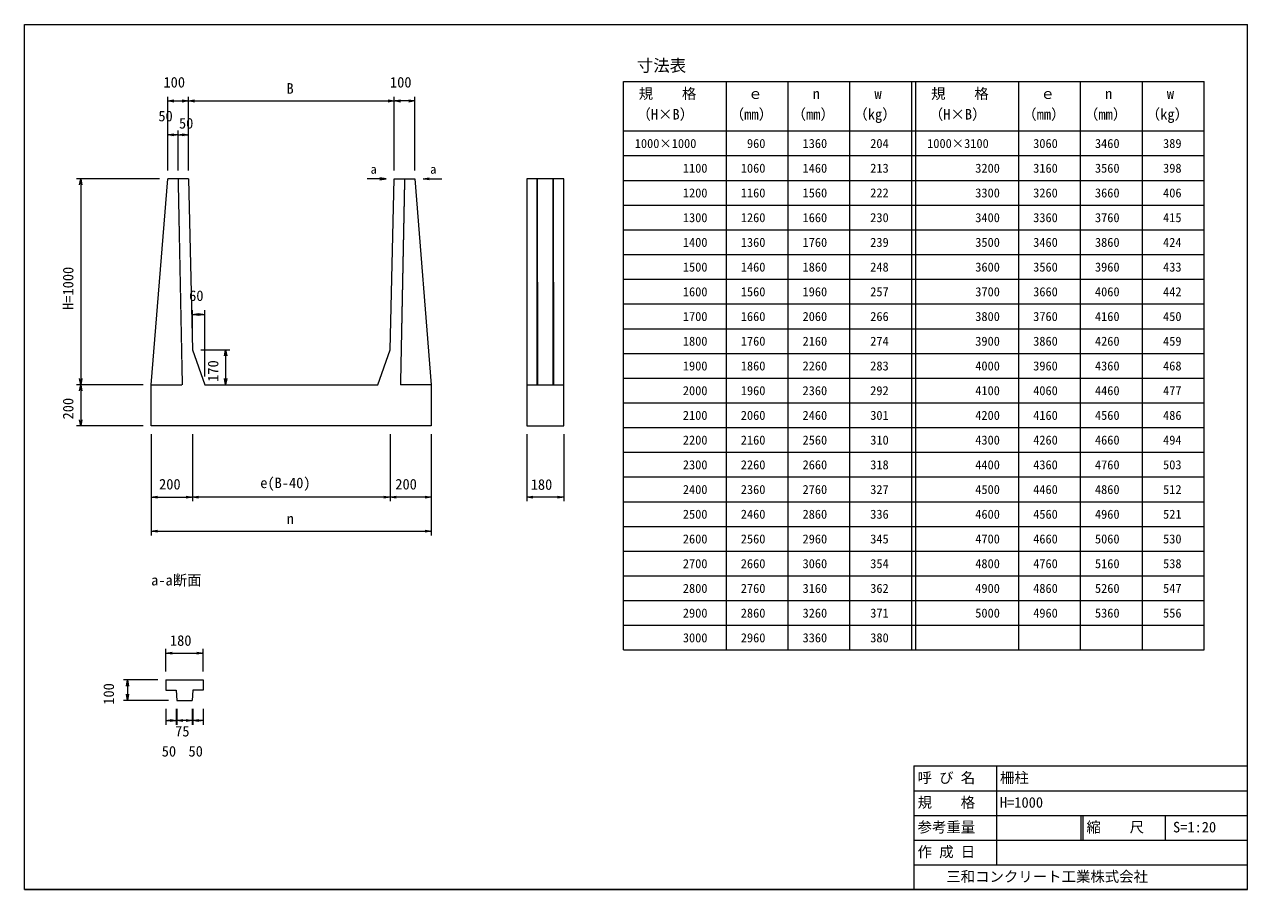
# Model space of a CAD drawing. Units: millimetres, scale not verified. Extents: x 1970 to 31670, y 1380 to 22380.
import ezdxf
from ezdxf.enums import TextEntityAlignment as Align

# ---------------------------------------------------------------- set-up
doc = ezdxf.new("R2010")
doc.units = ezdxf.units.MM
doc.header["$LTSCALE"] = 40
doc.linetypes.add('USER1', pattern=[0.375, 0.25, -0.125])
for name, color, linetype, lineweight in [('D-MTR-FRAM（材料表図枠）', 2, 'Continuous', 18), ('D-STR-DIM（寸法）', 7, 'Continuous', 18), ('D-STR-STRn（構造物）', 7, 'Continuous', 18), ('D-STR（構造物外形線）', 1, 'Continuous', 18), ('D-TTL(外枠）', 2, 'Continuous', 18)]:
    doc.layers.add(name, color=color, linetype=linetype, lineweight=lineweight)
for name, color, linetype in [('D-MTR-TXT(文字列）', 7, 'Continuous'), ('D-MTR（材料表タイトル）', 7, 'Continuous'), ('D-TTL-TXT（文字）', 7, 'Continuous')]:
    doc.layers.add(name, color=color, linetype=linetype)
doc.styles.add('ＭＳ ゴシック', font='')
doc.styles.get('ＭＳ ゴシック').set_extended_font_data('MS Gothic')

msp = doc.modelspace()

# ---------------------------------------------------------------- linework, layer by layer
at = {"layer": 'D-MTR-FRAM（材料表図枠）'}
for p, q in [((16516.04, 20995.28), (30616.04, 20995.28)), ((16516.04, 7195.28), (16516.04, 20995.28)), ((19016.04, 7195.28), (19016.04, 20995.28)), ((20516.04, 7195.28), (20516.04, 20995.28)), ((22016.04, 7195.28), (22016.04, 20995.28)), ((23516.04, 7195.28), (23516.04, 20995.28)), ((23616.04, 7195.28), (23616.04, 20995.28)), ((26116.04, 7195.28), (26116.04, 20995.28)), ((27616.04, 7195.28), (27616.04, 20995.28)), ((29116.04, 7195.28), (29116.04, 20995.28)), ((30616.04, 7195.28), (30616.04, 20995.28)), ((16516.04, 19795.28), (30616.04, 19795.28)), ((16516.04, 19195.28), (30616.04, 19195.28)), ((16516.04, 18595.28), (30616.04, 18595.28)), ((16516.04, 17995.28), (30616.04, 17995.28)), ((16516.04, 17395.28), (30616.04, 17395.28)), ((16516.04, 16795.28), (30616.04, 16795.28)), ((16516.04, 16195.28), (30616.04, 16195.28)), ((16516.04, 15595.28), (30616.04, 15595.28)), ((16516.04, 14995.28), (30616.04, 14995.28)), ((16516.04, 14395.28), (30616.04, 14395.28)), ((16516.04, 13795.28), (30616.04, 13795.28)), ((16516.04, 13195.28), (30616.04, 13195.28)), ((16516.04, 12595.28), (30616.04, 12595.28)), ((16516.04, 11995.28), (30616.04, 11995.28)), ((16516.04, 11395.28), (30616.04, 11395.28)), ((16516.04, 10795.28), (30616.04, 10795.28)), ((16516.04, 10195.28), (30616.04, 10195.28)), ((16516.04, 9595.28), (30616.04, 9595.28)), ((16516.04, 8995.28), (30616.04, 8995.28)), ((16516.04, 8395.28), (30616.04, 8395.28)), ((16516.04, 7795.28), (30616.04, 7795.28)), ((16516.04, 7195.28), (30616.04, 7195.28))]:
    msp.add_line(p, q, dxfattribs=at)
at = {"layer": 'D-STR-DIM（寸法）'}
for p, q in [((5449.83, 18834.4), (5449.83, 20622.3)), ((5449.83, 20522.3), (5599.83, 20547.3)), ((5449.83, 20522.3), (5469.83, 20522.3)), ((5599.83, 20497.3), (5449.83, 20522.3)), ((5469.83, 20522.3), (5929.83, 20522.3)), ((5799.83, 20547.3), (5949.83, 20522.3)), ((5949.83, 20522.3), (5799.83, 20497.3)), ((5949.83, 20522.3), (5929.83, 20522.3)), ((5949.83, 18834.4), (5949.83, 20622.3)), ((5949.83, 18834.4), (5949.83, 20622.3)), ((5949.83, 20522.3), (6099.83, 20547.3)), ((5949.83, 20522.3), (5969.83, 20522.3)), ((6099.83, 20497.3), (5949.83, 20522.3)), ((5969.83, 20522.3), (10929.83, 20522.3)), ((10799.83, 20547.3), (10949.83, 20522.3)), ((10949.83, 20522.3), (10799.83, 20497.3)), ((10949.83, 20522.3), (10929.83, 20522.3)), ((10949.83, 18834.4), (10949.83, 20622.3)), ((10949.83, 18834.4), (10949.83, 20622.3)), ((10949.83, 20522.3), (11099.83, 20547.3)), ((10949.83, 20522.3), (10969.83, 20522.3)), ((11099.83, 20497.3), (10949.83, 20522.3)), ((11429.83, 20522.3), (10969.83, 20522.3)), ((11299.83, 20547.3), (11449.83, 20522.3)), ((11449.83, 20522.3), (11299.83, 20497.3)), ((11449.83, 20522.3), (11429.83, 20522.3)), ((11449.83, 18834.4), (11449.83, 20622.3)), ((5449.83, 18834.4), (5449.83, 19802.03)), ((5449.83, 19702.03), (5599.83, 19727.03)), ((5449.83, 19702.03), (5469.83, 19702.03)), ((5599.83, 19677.03), (5449.83, 19702.03)), ((5679.83, 19702.03), (5469.83, 19702.03)), ((5549.83, 19727.03), (5699.83, 19702.03)), ((5699.83, 19702.03), (5549.83, 19677.03)), ((5699.83, 19702.03), (5679.83, 19702.03)), ((5699.83, 18834.4), (5699.83, 19802.03)), ((5699.83, 18834.4), (5699.83, 19802.03)), ((5699.83, 19702.03), (5849.83, 19727.03)), ((5699.83, 19702.03), (5719.83, 19702.03)), ((5849.83, 19677.03), (5699.83, 19702.03)), ((5719.83, 19702.03), (5929.83, 19702.03)), ((5799.83, 19727.03), (5949.83, 19702.03)), ((5949.83, 19702.03), (5799.83, 19677.03)), ((5949.83, 19702.03), (5929.83, 19702.03)), ((5949.83, 18834.4), (5949.83, 19802.03)), ((5249.83, 18634.4), (3235.28, 18634.4)), ((3310.28, 18484.4), (3335.28, 18634.4)), ((3335.28, 18634.4), (3335.28, 18614.4)), ((3335.28, 18634.4), (3360.28, 18484.4)), ((3335.28, 18614.4), (3335.28, 13654.4)), ((10729.83, 18634.4), (10293.32, 18634.4)), ((10749.83, 18634.4), (10599.83, 18659.4)), ((10599.83, 18609.4), (10749.83, 18634.4)), ((10749.83, 18634.4), (10729.83, 18634.4)), ((11649.83, 18634.4), (11799.83, 18659.4)), ((11649.83, 18634.4), (11669.83, 18634.4)), ((11799.83, 18609.4), (11649.83, 18634.4)), ((11669.83, 18634.4), (12106.35, 18634.4)), ((6049.83, 14684.4), (6049.83, 15440.6)), ((6049.83, 15340.6), (6199.83, 15365.6)), ((6049.83, 15340.6), (6069.83, 15340.6)), ((6199.83, 15315.6), (6049.83, 15340.6)), ((6069.83, 15340.6), (6329.83, 15340.6)), ((6199.83, 15365.6), (6349.83, 15340.6)), ((6349.83, 15340.6), (6199.83, 15315.6)), ((6349.83, 15340.6), (6329.83, 15340.6)), ((6349.83, 13834.4), (6349.83, 15440.6)), ((6249.83, 14484.4), (6955.3, 14484.4)), ((6830.3, 14334.4), (6855.3, 14484.4)), ((6855.3, 14484.4), (6855.3, 14464.4)), ((6855.3, 14484.4), (6880.3, 14334.4)), ((6855.3, 14464.4), (6855.3, 13654.4)), ((3335.28, 13634.4), (3310.28, 13784.4)), ((3360.28, 13784.4), (3335.28, 13634.4)), ((6855.3, 13634.4), (6830.3, 13784.4)), ((6880.3, 13784.4), (6855.3, 13634.4)), ((4849.83, 13634.4), (3235.28, 13634.4)), ((4849.83, 13634.4), (3235.28, 13634.4)), ((3310.28, 13484.4), (3335.28, 13634.4)), ((3335.28, 13634.4), (3335.28, 13654.4)), ((3335.28, 13634.4), (3335.28, 13614.4)), ((3335.28, 13634.4), (3360.28, 13484.4)), ((3335.28, 13614.4), (3335.28, 12654.4)), ((6549.83, 13634.4), (6955.3, 13634.4)), ((6855.3, 13634.4), (6855.3, 13654.4)), ((3335.28, 12634.4), (3310.28, 12784.4)), ((3360.28, 12784.4), (3335.28, 12634.4)), ((4849.83, 12634.4), (3235.28, 12634.4)), ((3335.28, 12634.4), (3335.28, 12654.4)), ((5049.83, 12434.4), (5049.83, 10806.63)), ((5049.83, 12434.4), (5049.83, 9977.37)), ((6049.83, 12434.4), (6049.83, 10806.63)), ((6049.83, 12434.4), (6049.83, 10806.63)), ((10849.83, 12434.4), (10849.83, 10806.63)), ((10849.83, 12434.4), (10849.83, 10806.63)), ((11849.83, 12434.4), (11849.83, 10806.63)), ((11849.83, 12434.4), (11849.83, 9977.37)), ((14167.79, 12434.4), (14167.79, 10806.63)), ((15067.79, 12434.4), (15067.79, 10806.63)), ((5049.83, 10906.63), (5199.83, 10931.63)), ((5049.83, 10906.63), (5069.83, 10906.63)), ((5199.83, 10881.63), (5049.83, 10906.63)), ((5069.83, 10906.63), (6029.83, 10906.63)), ((5899.83, 10931.63), (6049.83, 10906.63)), ((6049.83, 10906.63), (5899.83, 10881.63)), ((6049.83, 10906.63), (6029.83, 10906.63)), ((6049.83, 10906.63), (6199.83, 10931.63)), ((6049.83, 10906.63), (6069.83, 10906.63)), ((6199.83, 10881.63), (6049.83, 10906.63)), ((10829.83, 10906.63), (6069.83, 10906.63)), ((10699.83, 10931.63), (10849.83, 10906.63)), ((10849.83, 10906.63), (10699.83, 10881.63)), ((10849.83, 10906.63), (10829.83, 10906.63)), ((10849.83, 10906.63), (10999.83, 10931.63)), ((10849.83, 10906.63), (10869.83, 10906.63)), ((10999.83, 10881.63), (10849.83, 10906.63)), ((11829.83, 10906.63), (10869.83, 10906.63)), ((11699.83, 10931.63), (11849.83, 10906.63)), ((11849.83, 10906.63), (11699.83, 10881.63)), ((11849.83, 10906.63), (11829.83, 10906.63)), ((14167.79, 10906.63), (14317.79, 10931.63)), ((14167.79, 10906.63), (14187.79, 10906.63)), ((14317.79, 10881.63), (14167.79, 10906.63)), ((15047.79, 10906.63), (14187.79, 10906.63)), ((14917.79, 10931.63), (15067.79, 10906.63)), ((15067.79, 10906.63), (14917.79, 10881.63)), ((15067.79, 10906.63), (15047.79, 10906.63)), ((5049.83, 10077.37), (5199.83, 10102.37)), ((11699.83, 10102.37), (11849.83, 10077.37)), ((5049.83, 10077.37), (5069.83, 10077.37)), ((5199.83, 10052.37), (5049.83, 10077.37)), ((5069.83, 10077.37), (11829.83, 10077.37)), ((11849.83, 10077.37), (11699.83, 10052.37)), ((11849.83, 10077.37), (11829.83, 10077.37)), ((5406.94, 6670.32), (5406.94, 7220.02)), ((5406.94, 7120.02), (5556.94, 7145.02)), ((6156.94, 7145.02), (6306.94, 7120.02)), ((6306.94, 6670.32), (6306.94, 7220.02)), ((5406.94, 7120.02), (5426.94, 7120.02)), ((5556.94, 7095.02), (5406.94, 7120.02)), ((5426.94, 7120.02), (6286.94, 7120.02)), ((6306.94, 7120.02), (6156.94, 7095.02)), ((6306.94, 7120.02), (6286.94, 7120.02)), ((5206.94, 6470.32), (4370.96, 6470.32)), ((4445.96, 6320.32), (4470.96, 6470.32)), ((4470.96, 6470.32), (4470.96, 6450.32)), ((4470.96, 6470.32), (4495.96, 6320.32)), ((4470.96, 6450.32), (4470.96, 5990.32)), ((5469.44, 5970.32), (4370.96, 5970.32)), ((4470.96, 5970.32), (4445.96, 6120.32)), ((4495.96, 6120.32), (4470.96, 5970.32)), ((4470.96, 5970.32), (4470.96, 5990.32)), ((5406.94, 5770.32), (5406.94, 5381.44)), ((5656.94, 5770.32), (5656.94, 5381.44)), ((5669.44, 5770.32), (5669.44, 5381.44)), ((6044.44, 5770.32), (6044.44, 5381.44)), ((6056.94, 5770.32), (6056.94, 5381.44)), ((6306.94, 5770.32), (6306.94, 5381.44)), ((5406.94, 5481.44), (5556.94, 5506.44)), ((5406.94, 5481.44), (5426.94, 5481.44)), ((5556.94, 5456.44), (5406.94, 5481.44)), ((5426.94, 5481.44), (5636.94, 5481.44)), ((5506.94, 5506.44), (5656.94, 5481.44)), ((5656.94, 5481.44), (5506.94, 5456.44)), ((5656.94, 5481.44), (5636.94, 5481.44)), ((5669.44, 5481.44), (5819.44, 5506.44)), ((5669.44, 5481.44), (5689.44, 5481.44)), ((5819.44, 5456.44), (5669.44, 5481.44)), ((6024.44, 5481.44), (5689.44, 5481.44)), ((5894.44, 5506.44), (6044.44, 5481.44)), ((6044.44, 5481.44), (5894.44, 5456.44)), ((6044.44, 5481.44), (6024.44, 5481.44)), ((6056.94, 5481.44), (6206.94, 5506.44)), ((6056.94, 5481.44), (6076.94, 5481.44)), ((6206.94, 5456.44), (6056.94, 5481.44)), ((6286.94, 5481.44), (6076.94, 5481.44)), ((6156.94, 5506.44), (6306.94, 5481.44)), ((6306.94, 5481.44), (6156.94, 5456.44)), ((6306.94, 5481.44), (6286.94, 5481.44))]:
    msp.add_line(p, q, dxfattribs=at)
at = {"layer": 'D-STR-STRn（構造物）', "linetype": 'USER1'}
for p, q in [((5699.83, 18634.4), (5799.83, 13634.4)), ((11199.83, 18634.4), (11099.83, 13634.4)), ((5049.83, 13634.4), (5799.83, 13634.4)), ((11849.83, 13634.4), (11099.83, 13634.4))]:
    msp.add_line(p, q, dxfattribs=at)
at = {"layer": 'D-STR-STRn（構造物）'}
for p, q in [((14417.79, 13634.4), (14424.04, 18634.4)), ((14424.04, 18634.4), (14430.29, 13634.4)), ((14805.29, 13634.4), (14811.54, 18634.4)), ((14811.54, 18634.4), (14817.79, 13634.4))]:
    msp.add_line(p, q, dxfattribs=at)
at = {"layer": 'D-STR（構造物外形線）'}
for p, q in [((5049.83, 13634.4), (5449.83, 18634.4)), ((5949.83, 18634.4), (5449.83, 18634.4)), ((5949.83, 18634.4), (6049.83, 14484.4)), ((10849.83, 14484.4), (10949.83, 18634.4)), ((10949.83, 18634.4), (11449.83, 18634.4)), ((11449.83, 18634.4), (11849.83, 13634.4)), ((15067.79, 18634.4), (14167.79, 18634.4)), ((14167.79, 18634.4), (14167.79, 12634.4)), ((15067.79, 12634.4), (15067.79, 18634.4)), ((6049.83, 14484.4), (6349.83, 13634.4)), ((10549.83, 13634.4), (10849.83, 14484.4)), ((5049.83, 12634.4), (5049.83, 13634.4)), ((6349.83, 13634.4), (10549.83, 13634.4)), ((11849.83, 13634.4), (11849.83, 12634.4)), ((14167.79, 13634.4), (15067.79, 13634.4)), ((11849.83, 12634.4), (5049.83, 12634.4)), ((14167.79, 12634.4), (15067.79, 12634.4)), ((5406.94, 6470.32), (6306.94, 6470.32)), ((5406.94, 6470.32), (5406.94, 6220.32)), ((6306.94, 6470.32), (6306.94, 6220.32)), ((5406.94, 6220.32), (5656.94, 6220.32)), ((5656.94, 6220.32), (5669.44, 5970.32)), ((5669.44, 5970.32), (6044.44, 5970.32)), ((6056.94, 6220.32), (6044.44, 5970.32)), ((6306.94, 6220.32), (6056.94, 6220.32))]:
    msp.add_line(p, q, dxfattribs=at)
at = {"layer": 'D-TTL(外枠）'}
for p, q in [((1970, 22380), (31670, 22380)), ((1970, 1380), (1970, 22380)), ((31670, 1380), (31670, 22380)), ((23570, 4380), (23570, 1380)), ((23570, 4380), (31670, 4380)), ((25570, 4380), (25570, 1980)), ((23570, 3780), (31670, 3780)), ((23570, 3180), (31670, 3180)), ((27620, 3180), (27620, 2580)), ((27670, 3180), (27670, 2580)), ((29670, 3180), (29670, 2580)), ((23569.05, 2580), (31670, 2580)), ((23570, 1980), (31670, 1980)), ((31670, 1380), (1970, 1380)), ((1970, 1380), (31670, 1380))]:
    msp.add_line(p, q, dxfattribs=at)

# ---------------------------------------------------------------- texts
at = {"layer": 'D-MTR-TXT(文字列）', "style": 'ＭＳ ゴシック'}
for s, height, p in [('規\u3000  格', 256.6, (16886.69, 20495.28)), ('規\u3000  格', 256.6, (23986.69, 20495.28)), ('ｅ', 256.6, (19542.08, 20495.28)), ('n', 256.6, (21109.97, 20495.28)), ('w', 256.6, (22609.97, 20495.28)), ('ｅ', 256.6, (26642.08, 20495.28)), ('n', 256.6, (28209.97, 20495.28)), ('w', 256.6, (29709.97, 20495.28)), ('（H×B）', 256.6, (16831.49, 19995.28)), ('（mm）', 256.6, (19098.88, 19995.28)), ('（mm）', 256.6, (20598.88, 19995.28)), ('（kg）', 256.6, (22098.88, 19995.28)), ('（H×B）', 256.6, (23931.49, 19995.28)), ('（mm）', 256.6, (26198.88, 19995.28)), ('（mm）', 256.6, (27698.88, 19995.28)), ('（kg）', 256.6, (29198.88, 19995.28)), ('1000×1000', 219.9, (16790.06, 19315.28)), (' 960', 219.9, (19364.64, 19315.28)), ('1360', 219.9, (20864.64, 19315.28)), ('204', 219.9, (22507.77, 19315.28)), ('1000×3100', 219.9, (23890.06, 19315.28)), ('3060', 219.9, (26464.64, 19315.28)), ('3460', 219.9, (27964.64, 19315.28)), ('389', 219.9, (29618.91, 19315.28)), ('a', 219.9, (10374.26, 18690.34)), ('a', 219.9, (11821.66, 18690.34)), ('1100', 219.9, (17957.91, 18715.28)), ('1060', 219.9, (19364.64, 18715.28)), ('1460', 219.9, (20864.64, 18715.28)), ('213', 219.9, (22507.77, 18715.28)), ('3200', 219.9, (25057.91, 18715.28)), ('3160', 219.9, (26464.64, 18715.28)), ('3560', 219.9, (27964.64, 18715.28)), ('398', 219.9, (29618.91, 18715.28)), ('1200', 219.9, (17957.91, 18115.28)), ('1160', 219.9, (19364.64, 18115.28)), ('1560', 219.9, (20864.64, 18115.28)), ('222', 219.9, (22507.77, 18115.28)), ('3300', 219.9, (25057.91, 18115.28)), ('3260', 219.9, (26464.64, 18115.28)), ('3660', 219.9, (27964.64, 18115.28)), ('406', 219.9, (29618.91, 18115.28)), ('1300', 219.9, (17957.91, 17515.28)), ('1260', 219.9, (19364.64, 17515.28)), ('1660', 219.9, (20864.64, 17515.28)), ('230', 219.9, (22507.77, 17515.28)), ('3400', 219.9, (25057.91, 17515.28)), ('3360', 219.9, (26464.64, 17515.28)), ('3760', 219.9, (27964.64, 17515.28)), ('415', 219.9, (29618.91, 17515.28)), ('1400', 219.9, (17957.91, 16915.28)), ('1360', 219.9, (19364.64, 16915.28)), ('1760', 219.9, (20864.64, 16915.28)), ('239', 219.9, (22507.77, 16915.28)), ('3500', 219.9, (25057.91, 16915.28)), ('3460', 219.9, (26464.64, 16915.28)), ('3860', 219.9, (27964.64, 16915.28)), ('424', 219.9, (29618.91, 16915.28)), ('1500', 219.9, (17957.91, 16315.28)), ('1460', 219.9, (19364.64, 16315.28)), ('1860', 219.9, (20864.64, 16315.28)), ('248', 219.9, (22507.77, 16315.28)), ('3600', 219.9, (25057.91, 16315.28)), ('3560', 219.9, (26464.64, 16315.28)), ('3960', 219.9, (27964.64, 16315.28)), ('433', 219.9, (29618.91, 16315.28)), ('1600', 219.9, (17957.91, 15715.28)), ('1560', 219.9, (19364.64, 15715.28)), ('1960', 219.9, (20864.64, 15715.28)), ('257', 219.9, (22507.77, 15715.28)), ('3700', 219.9, (25057.91, 15715.28)), ('3660', 219.9, (26464.64, 15715.28)), ('4060', 219.9, (27964.64, 15715.28)), ('442', 219.9, (29618.91, 15715.28)), ('1700', 219.9, (17957.91, 15115.28)), ('1660', 219.9, (19364.64, 15115.28)), ('2060', 219.9, (20864.64, 15115.28)), ('266', 219.9, (22507.77, 15115.28)), ('3800', 219.9, (25057.91, 15115.28)), ('3760', 219.9, (26464.64, 15115.28)), ('4160', 219.9, (27964.64, 15115.28)), ('450', 219.9, (29618.91, 15115.28)), ('1800', 219.9, (17957.91, 14515.28)), ('1760', 219.9, (19364.64, 14515.28)), ('2160', 219.9, (20864.64, 14515.28)), ('274', 219.9, (22507.77, 14515.28)), ('3900', 219.9, (25057.91, 14515.28)), ('3860', 219.9, (26464.64, 14515.28)), ('4260', 219.9, (27964.64, 14515.28)), ('459', 219.9, (29618.91, 14515.28)), ('1900', 219.9, (17957.91, 13915.28)), ('1860', 219.9, (19364.64, 13915.28)), ('2260', 219.9, (20864.64, 13915.28)), ('283', 219.9, (22507.77, 13915.28)), ('4000', 219.9, (25057.91, 13915.28)), ('3960', 219.9, (26464.64, 13915.28)), ('4360', 219.9, (27964.64, 13915.28)), ('468', 219.9, (29618.91, 13915.28)), ('2000', 219.9, (17957.91, 13315.28)), ('1960', 219.9, (19364.64, 13315.28)), ('2360', 219.9, (20864.64, 13315.28)), ('292', 219.9, (22507.77, 13315.28)), ('4100', 219.9, (25057.91, 13315.28)), ('4060', 219.9, (26464.64, 13315.28)), ('4460', 219.9, (27964.64, 13315.28)), ('477', 219.9, (29618.91, 13315.28)), ('2100', 219.9, (17957.91, 12715.28)), ('2060', 219.9, (19364.64, 12715.28)), ('2460', 219.9, (20864.64, 12715.28)), ('301', 219.9, (22507.77, 12715.28)), ('4200', 219.9, (25057.91, 12715.28)), ('4160', 219.9, (26464.64, 12715.28)), ('4560', 219.9, (27964.64, 12715.28)), ('486', 219.9, (29618.91, 12715.28)), ('2200', 219.9, (17957.91, 12115.28)), ('2160', 219.9, (19364.64, 12115.28)), ('2560', 219.9, (20864.64, 12115.28)), ('310', 219.9, (22507.77, 12115.28)), ('4300', 219.9, (25057.91, 12115.28)), ('4260', 219.9, (26464.64, 12115.28)), ('4660', 219.9, (27964.64, 12115.28)), ('494', 219.9, (29618.91, 12115.28)), ('2300', 219.9, (17957.91, 11515.28)), ('2260', 219.9, (19364.64, 11515.28)), ('2660', 219.9, (20864.64, 11515.28)), ('318', 219.9, (22507.77, 11515.28)), ('4400', 219.9, (25057.91, 11515.28)), ('4360', 219.9, (26464.64, 11515.28)), ('4760', 219.9, (27964.64, 11515.28)), ('503', 219.9, (29618.91, 11515.28)), ('2400', 219.9, (17957.91, 10915.28)), ('2360', 219.9, (19364.64, 10915.28)), ('2760', 219.9, (20864.64, 10915.28)), ('327', 219.9, (22507.77, 10915.28)), ('4500', 219.9, (25057.91, 10915.28)), ('4460', 219.9, (26464.64, 10915.28)), ('4860', 219.9, (27964.64, 10915.28)), ('512', 219.9, (29618.91, 10915.28)), ('2500', 219.9, (17957.91, 10315.28)), ('2460', 219.9, (19364.64, 10315.28)), ('2860', 219.9, (20864.64, 10315.28)), ('336', 219.9, (22507.77, 10315.28)), ('4600', 219.9, (25057.91, 10315.28)), ('4560', 219.9, (26464.64, 10315.28)), ('4960', 219.9, (27964.64, 10315.28)), ('521', 219.9, (29618.91, 10315.28)), ('2600', 219.9, (17957.91, 9715.28)), ('2560', 219.9, (19364.64, 9715.28)), ('2960', 219.9, (20864.64, 9715.28)), ('345', 219.9, (22507.77, 9715.28)), ('4700', 219.9, (25057.91, 9715.28)), ('4660', 219.9, (26464.64, 9715.28)), ('5060', 219.9, (27964.64, 9715.28)), ('530', 219.9, (29618.91, 9715.28)), ('2700', 219.9, (17957.91, 9115.28)), ('2660', 219.9, (19364.64, 9115.28)), ('3060', 219.9, (20864.64, 9115.28)), ('354', 219.9, (22507.77, 9115.28)), ('4800', 219.9, (25057.91, 9115.28)), ('4760', 219.9, (26464.64, 9115.28)), ('5160', 219.9, (27964.64, 9115.28)), ('538', 219.9, (29618.91, 9115.28)), ('a-a断面', 256.6, (5046.2, 8685)), ('2800', 219.9, (17957.91, 8515.28)), ('2760', 219.9, (19364.64, 8515.28)), ('3160', 219.9, (20864.64, 8515.28)), ('362', 219.9, (22507.77, 8515.28)), ('4900', 219.9, (25057.91, 8515.28)), ('4860', 219.9, (26464.64, 8515.28)), ('5260', 219.9, (27964.64, 8515.28)), ('547', 219.9, (29618.91, 8515.28)), ('2900', 219.9, (17957.91, 7915.28)), ('2860', 219.9, (19364.64, 7915.28)), ('3260', 219.9, (20864.64, 7915.28)), ('371', 219.9, (22507.77, 7915.28)), ('5000', 219.9, (25057.91, 7915.28)), ('4960', 219.9, (26464.64, 7915.28)), ('5360', 219.9, (27964.64, 7915.28)), ('556', 219.9, (29618.91, 7915.28)), ('3000', 219.9, (17957.91, 7315.28)), ('2960', 219.9, (19364.64, 7315.28)), ('3360', 219.9, (20864.64, 7315.28)), ('380', 219.9, (22507.77, 7315.28))]:
    msp.add_text(s, height=height, dxfattribs=at).set_placement(p, align=Align.BOTTOM_LEFT)
at = {"layer": 'D-MTR（材料表タイトル）', "style": 'ＭＳ ゴシック'}
msp.add_text('寸法表', height=293.3, dxfattribs=at).set_placement((16838.45, 21147.8), align=Align.BOTTOM_LEFT)
at = {"layer": 'D-STR-DIM（寸法）', "style": 'ＭＳ ゴシック'}
for s, p in [('100', (5345.39, 20772.3)), ('100', (10845.39, 20772.3)), ('B', (8333.46, 20622.3)), ('50', (5221.53, 19952.03)), ('50', (5721.53, 19777.03)), ('60', (5968.87, 15590.6)), ('200', (5238.68, 11014.54)), ('e(B-40)', (7695.65, 11047.49)), ('200', (10975.2, 11014.54)), ('180', (14263.35, 11006.63)), ('n', (8336.13, 10177.37)), ('180', (5502.5, 7220.02)), ('75', (5628.64, 5018.25)), ('50', (5303.64, 4531.44)), ('50', (5953.64, 4531.44))]:
    msp.add_text(s, height=256.6, dxfattribs=at).set_placement(p, align=Align.BOTTOM_LEFT)
for s, p in [('H=1000', (3235.28, 15450.39)), ('170', (6755.3, 13704.96)), ('200', (3235.28, 12791.51)), ('100', (4220.96, 5865.87))]:
    msp.add_text(s, height=256.6, rotation=90, dxfattribs=at).set_placement(p, align=Align.BOTTOM_LEFT)
at = {"layer": 'D-TTL-TXT（文字）', "style": 'ＭＳ ゴシック'}
for s, p in [('呼 び 名', (23657.46, 3889.46)), ('柵柱', (25657.46, 3889.46)), ('規    格', (23657.46, 3289.46)), ('H=1000', (25657.46, 3289.46)), ('参考重量', (23657.46, 2689.46)), ('縮\u3000  尺', (27757.46, 2689.46)), ('S=1:20', (29860.49, 2689.46)), ('作 成 日', (23657.46, 2089.46)), ('三和コンクリート工業株式会社', (24353.78, 1489.46))]:
    msp.add_text(s, height=256.6, dxfattribs=at).set_placement(p, align=Align.BOTTOM_LEFT)

doc.saveas('drawing.dxf')
